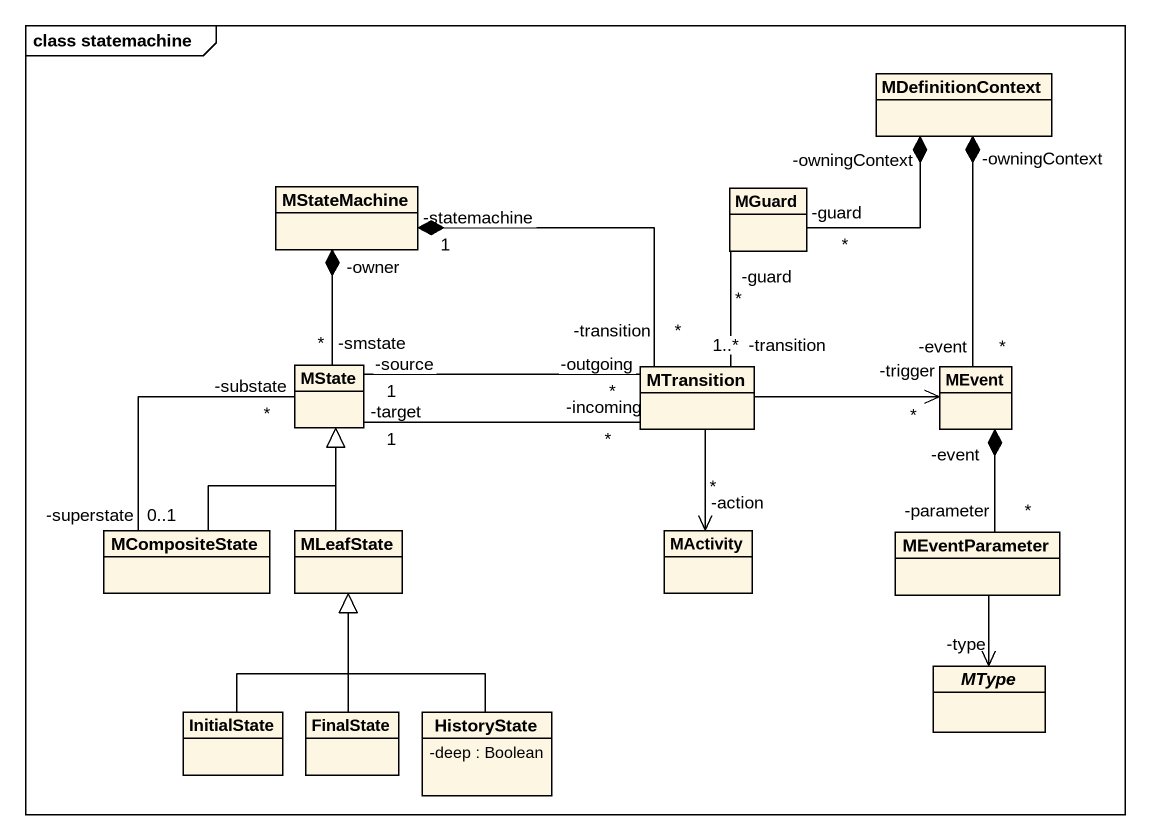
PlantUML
@startuml
mainframe class statemachine
hide circle
hide empty members
skinparam classAttributeIconSize 0
class MDefinitionContext
class MStateMachine
class MGuard
class MState
class MTransition
class MEvent
class MCompositeState
class MLeafState
class MActivity
class MEventParameter
abstract class MType
class InitialState
class FinalState
class HistoryState {
  -deep : Boolean
}
MDefinitionContext "-owningContext" *-left- "-guard\n*" MGuard
MDefinitionContext "-owningContext" *-- "-event\n*" MEvent
MStateMachine "-owner" *-- "-smstate\n*" MState
MStateMachine "-statemachine\n1" *-right- "-transition\n*" MTransition
MGuard "-guard\n*" -- "-transition\n1..*" MTransition
MState "-source\n1" -right- "-outgoing\n*" MTransition
MState "-target\n1" -right- "-incoming\n*" MTransition
MState "-substate\n*" -- "-superstate\n0..1" MCompositeState
MTransition --> "-action\n*" MActivity
MEvent "-trigger\n*" <-left- MTransition
MEvent "-event" *-- "-parameter\n*" MEventParameter
MCompositeState -up-|> MState
MLeafState -up-|> MState
MEventParameter --> "-type" MType
InitialState -up-|> MLeafState
FinalState -up-|> MLeafState
HistoryState -up-|> MLeafState
@enduml
